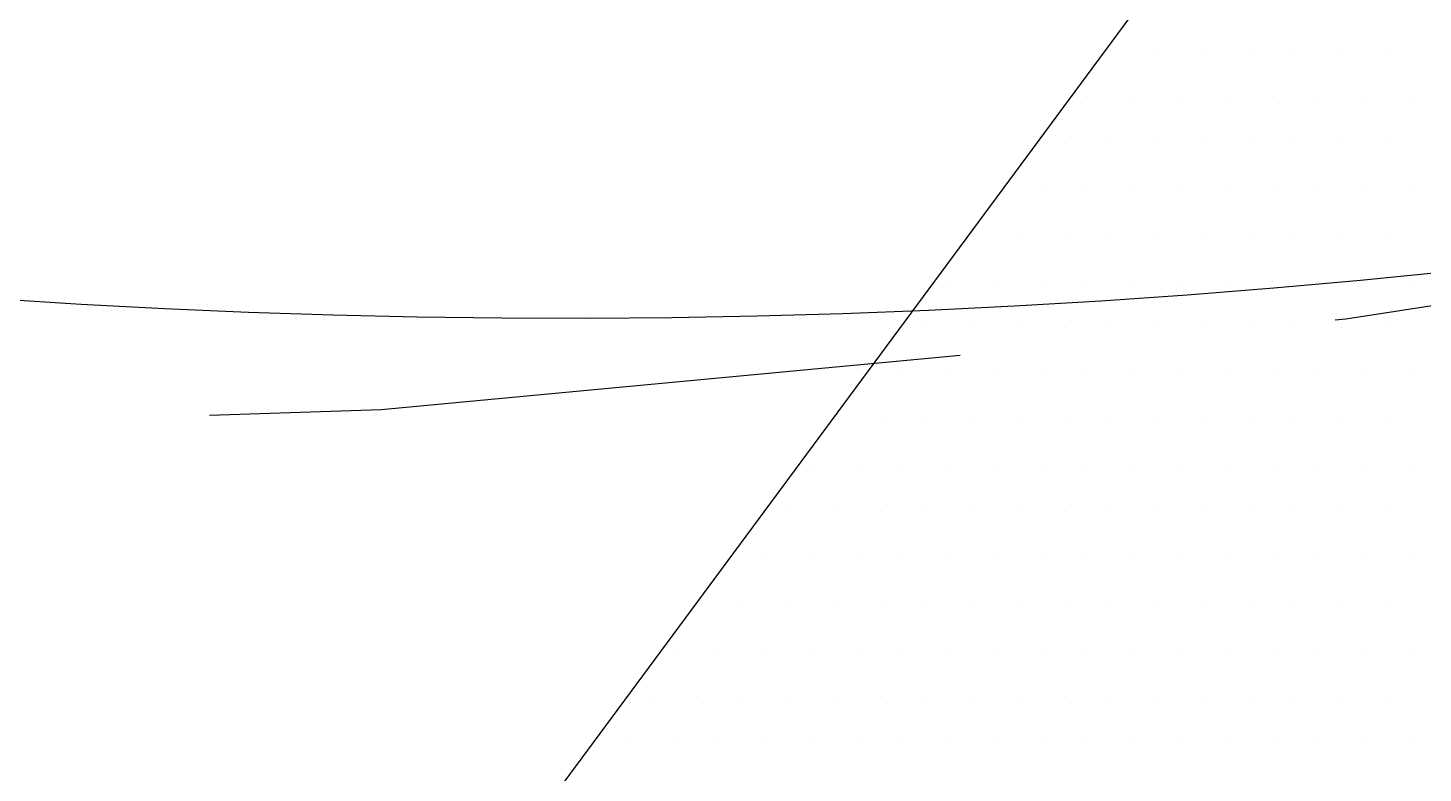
# Paper-space layout 'TOP_A1_00200_01-01-2017_MODELE' of a CAD drawing. Header units: millimetres. Extents: x -52 to 293, y -3 to 294.
# Drawn here: x 206.935 to 208.602, y 123.315 to 124.205 of the extents above; entities that cross this region are included whole.
import ezdxf

# ---------------------------------------------------------------- set-up
doc = ezdxf.new("R2010")
doc.units = ezdxf.units.MM
doc.header["$LTSCALE"] = 2
doc.linetypes.add('CACHEX2', pattern=[0.75, 0.5, -0.25])
for name, color, linetype in [('CALQUE_7', 4, 'Continuous'), ('CARTOUCHE', 7, 'Continuous'), ('rosace', 7, 'Continuous')]:
    doc.layers.add(name, color=color, linetype=linetype)

# ---------------------------------------------------------------- blocks, each defined once
blk = doc.blocks.new('A$C715108E3')
at = {"layer": 'CALQUE_7', "color": 131}
for p, q in [((-6.73, -23.5138), (-6.73, -23.5138)), ((-6.7175, -23.5138), (-6.7175, -23.5138)), ((-6.6262, -23.5138), (-6.6262, -23.5138)), ((-6.5343, -23.5138), (-6.5343, -23.5138)), ((-6.4423, -23.5138), (-6.4423, -23.5138)), ((-6.3511, -23.5138), (-6.3511, -23.5138)), ((-6.259, -23.5138), (-6.259, -23.5138)), ((-6.1674, -23.5138), (-6.1674, -23.5138)), ((-6.7979, -23.6054), (-6.7979, -23.6054)), ((-6.7637, -23.6054), (-6.7637, -23.6054)), ((-6.6719, -23.6054), (-6.6719, -23.6054)), ((-6.5799, -23.6054), (-6.5799, -23.6054)), ((-6.4886, -23.6054), (-6.4886, -23.6054)), ((-6.3966, -23.6054), (-6.3966, -23.6054)), ((-6.3046, -23.6054), (-6.3046, -23.6054)), ((-6.2133, -23.6054), (-6.2133, -23.6054)), ((-6.1213, -23.6054), (-6.1213, -23.6054)), ((-6.8661, -23.6976), (-6.8661, -23.6976)), ((-6.8095, -23.6976), (-6.8095, -23.6976)), ((-6.7175, -23.6976), (-6.7175, -23.6976)), ((-6.6262, -23.6976), (-6.6262, -23.6976)), ((-6.5343, -23.6976), (-6.5343, -23.6976)), ((-6.4423, -23.6976), (-6.4423, -23.6976)), ((-6.3511, -23.6976), (-6.3511, -23.6976)), ((-6.259, -23.6976), (-6.259, -23.6976)), ((-6.1674, -23.6976), (-6.1674, -23.6976)), ((-6.9339, -23.7891), (-6.9339, -23.7891)), ((-6.8552, -23.7891), (-6.8552, -23.7891)), ((-6.7637, -23.7891), (-6.7637, -23.7891)), ((-6.6719, -23.7891), (-6.6719, -23.7891)), ((-6.5799, -23.7891), (-6.5799, -23.7891)), ((-6.4886, -23.7891), (-6.4886, -23.7891)), ((-6.3966, -23.7891), (-6.3966, -23.7891)), ((-6.3046, -23.7891), (-6.3046, -23.7891)), ((-6.2133, -23.7891), (-6.2133, -23.7891)), ((-6.1213, -23.7891), (-6.1213, -23.7891)), ((-7.0019, -23.8804), (-7.0019, -23.8804)), ((-6.9924, -23.8804), (-6.9924, -23.8804)), ((-6.9013, -23.8804), (-6.9013, -23.8804)), ((-6.8095, -23.8804), (-6.8095, -23.8804)), ((-6.7175, -23.8804), (-6.7175, -23.8804)), ((-6.6262, -23.8804), (-6.6262, -23.8804)), ((-6.5343, -23.8804), (-6.5343, -23.8804)), ((-6.4423, -23.8804), (-6.4423, -23.8804)), ((-6.3511, -23.8804), (-6.3511, -23.8804)), ((-6.259, -23.8804), (-6.259, -23.8804)), ((-6.1674, -23.8804), (-6.1674, -23.8804)), ((-7.07, -23.973), (-7.07, -23.973)), ((-7.0389, -23.973), (-7.0389, -23.973)), ((-6.947, -23.973), (-6.947, -23.973)), ((-6.8552, -23.973), (-6.8552, -23.973)), ((-6.7637, -23.973), (-6.7637, -23.973)), ((-6.6719, -23.973), (-6.6719, -23.973)), ((-6.5799, -23.973), (-6.5799, -23.973)), ((-6.4886, -23.973), (-6.4886, -23.973)), ((-6.3966, -23.973), (-6.3966, -23.973)), ((-6.3046, -23.973), (-6.3046, -23.973)), ((-6.2133, -23.973), (-6.2133, -23.973)), ((-6.1213, -23.973), (-6.1213, -23.973)), ((-7.1371, -24.0642), (-7.1371, -24.0642)), ((-7.0846, -24.0642), (-7.0846, -24.0642)), ((-6.9924, -24.0642), (-6.9924, -24.0642)), ((-6.9013, -24.0642), (-6.9013, -24.0642)), ((-6.8095, -24.0642), (-6.8095, -24.0642)), ((-6.7175, -24.0642), (-6.7175, -24.0642)), ((-6.6262, -24.0642), (-6.6262, -24.0642)), ((-6.5343, -24.0642), (-6.5343, -24.0642)), ((-6.4423, -24.0642), (-6.4423, -24.0642)), ((-6.3511, -24.0642), (-6.3511, -24.0642)), ((-6.259, -24.0642), (-6.259, -24.0642)), ((-6.1674, -24.0642), (-6.1674, -24.0642)), ((-7.2053, -24.1555), (-7.2053, -24.1555)), ((-7.1307, -24.1555), (-7.1307, -24.1555)), ((-7.0389, -24.1555), (-7.0389, -24.1555)), ((-6.947, -24.1555), (-6.947, -24.1555)), ((-6.8552, -24.1555), (-6.8552, -24.1555)), ((-6.7637, -24.1555), (-6.7637, -24.1555)), ((-6.6719, -24.1555), (-6.6719, -24.1555)), ((-6.5799, -24.1555), (-6.5799, -24.1555)), ((-6.4886, -24.1555), (-6.4886, -24.1555)), ((-6.3966, -24.1555), (-6.3966, -24.1555)), ((-6.3046, -24.1555), (-6.3046, -24.1555)), ((-6.2133, -24.1555), (-6.2133, -24.1555)), ((-6.1213, -24.1555), (-6.1213, -24.1555)), ((-7.2731, -24.2481), (-7.2731, -24.2481)), ((-7.2683, -24.2481), (-7.2683, -24.2481)), ((-7.1764, -24.2481), (-7.1764, -24.2481)), ((-7.0846, -24.2481), (-7.0846, -24.2481)), ((-6.9924, -24.2481), (-6.9924, -24.2481)), ((-6.9013, -24.2481), (-6.9013, -24.2481)), ((-6.8095, -24.2481), (-6.8095, -24.2481)), ((-6.7175, -24.2481), (-6.7175, -24.2481)), ((-6.6262, -24.2481), (-6.6262, -24.2481)), ((-6.5343, -24.2481), (-6.5343, -24.2481)), ((-6.4423, -24.2481), (-6.4423, -24.2481)), ((-6.3511, -24.2481), (-6.3511, -24.2481)), ((-6.259, -24.2481), (-6.259, -24.2481)), ((-6.1674, -24.2481), (-6.1674, -24.2481)), ((-7.3412, -24.3394), (-7.3412, -24.3394)), ((-7.314, -24.3394), (-7.314, -24.3394)), ((-7.2222, -24.3394), (-7.2222, -24.3394)), ((-7.1307, -24.3394), (-7.1307, -24.3394)), ((-7.0389, -24.3394), (-7.0389, -24.3394)), ((-6.947, -24.3394), (-6.947, -24.3394)), ((-6.8552, -24.3394), (-6.8552, -24.3394)), ((-6.7637, -24.3394), (-6.7637, -24.3394)), ((-6.6719, -24.3394), (-6.6719, -24.3394)), ((-6.5799, -24.3394), (-6.5799, -24.3394)), ((-6.4886, -24.3394), (-6.4886, -24.3394)), ((-6.3966, -24.3394), (-6.3966, -24.3394)), ((-6.3046, -24.3394), (-6.3046, -24.3394)), ((-6.2133, -24.3394), (-6.2133, -24.3394)), ((-6.1213, -24.3394), (-6.1213, -24.3394)), ((-7.4092, -24.4306), (-7.4092, -24.4306)), ((-7.3597, -24.4306), (-7.3597, -24.4306)), ((-7.2683, -24.4306), (-7.2683, -24.4306)), ((-7.1764, -24.4306), (-7.1764, -24.4306)), ((-7.0846, -24.4306), (-7.0846, -24.4306)), ((-6.9924, -24.4306), (-6.9924, -24.4306)), ((-6.9013, -24.4306), (-6.9013, -24.4306)), ((-6.8095, -24.4306), (-6.8095, -24.4306)), ((-6.7175, -24.4306), (-6.7175, -24.4306)), ((-6.6262, -24.4306), (-6.6262, -24.4306)), ((-6.5343, -24.4306), (-6.5343, -24.4306)), ((-6.4423, -24.4306), (-6.4423, -24.4306)), ((-6.3511, -24.4306), (-6.3511, -24.4306)), ((-6.259, -24.4306), (-6.259, -24.4306)), ((-6.1674, -24.4306), (-6.1674, -24.4306)), ((-7.4772, -24.5232), (-7.4772, -24.5232)), ((-7.4058, -24.5232), (-7.4058, -24.5232)), ((-7.314, -24.5232), (-7.314, -24.5232)), ((-7.2222, -24.5232), (-7.2222, -24.5232)), ((-7.1307, -24.5232), (-7.1307, -24.5232)), ((-7.0389, -24.5232), (-7.0389, -24.5232)), ((-6.947, -24.5232), (-6.947, -24.5232)), ((-6.8552, -24.5232), (-6.8552, -24.5232)), ((-6.7637, -24.5232), (-6.7637, -24.5232)), ((-6.6719, -24.5232), (-6.6719, -24.5232)), ((-6.5799, -24.5232), (-6.5799, -24.5232)), ((-6.4886, -24.5232), (-6.4886, -24.5232)), ((-6.3966, -24.5232), (-6.3966, -24.5232)), ((-6.3046, -24.5232), (-6.3046, -24.5232)), ((-6.2133, -24.5232), (-6.2133, -24.5232)), ((-6.1213, -24.5232), (-6.1213, -24.5232)), ((-7.5449, -24.6147), (-7.5449, -24.6147)), ((-7.5434, -24.6147), (-7.5434, -24.6147)), ((-7.4515, -24.6147), (-7.4515, -24.6147)), ((-7.3597, -24.6147), (-7.3597, -24.6147)), ((-7.2683, -24.6147), (-7.2683, -24.6147)), ((-7.1764, -24.6147), (-7.1764, -24.6147)), ((-7.0846, -24.6147), (-7.0846, -24.6147)), ((-6.9924, -24.6147), (-6.9924, -24.6147)), ((-6.9013, -24.6147), (-6.9013, -24.6147)), ((-6.8095, -24.6147), (-6.8095, -24.6147)), ((-6.7175, -24.6147), (-6.7175, -24.6147)), ((-6.6262, -24.6147), (-6.6262, -24.6147)), ((-6.5343, -24.6147), (-6.5343, -24.6147)), ((-6.4423, -24.6147), (-6.4423, -24.6147)), ((-6.3511, -24.6147), (-6.3511, -24.6147)), ((-6.259, -24.6147), (-6.259, -24.6147)), ((-6.1674, -24.6147), (-6.1674, -24.6147)), ((-7.6131, -24.7059), (-7.6131, -24.7059)), ((-7.5891, -24.7059), (-7.5891, -24.7059)), ((-7.4973, -24.7059), (-7.4973, -24.7059)), ((-7.4058, -24.7059), (-7.4058, -24.7059)), ((-7.314, -24.7059), (-7.314, -24.7059)), ((-7.2222, -24.7059), (-7.2222, -24.7059)), ((-7.1307, -24.7059), (-7.1307, -24.7059)), ((-7.0389, -24.7059), (-7.0389, -24.7059)), ((-6.947, -24.7059), (-6.947, -24.7059)), ((-6.8552, -24.7059), (-6.8552, -24.7059)), ((-6.7637, -24.7059), (-6.7637, -24.7059)), ((-6.6719, -24.7059), (-6.6719, -24.7059)), ((-6.5799, -24.7059), (-6.5799, -24.7059)), ((-6.4886, -24.7059), (-6.4886, -24.7059)), ((-6.3966, -24.7059), (-6.3966, -24.7059)), ((-6.3046, -24.7059), (-6.3046, -24.7059)), ((-6.2133, -24.7059), (-6.2133, -24.7059)), ((-6.1213, -24.7059), (-6.1213, -24.7059)), ((-7.6809, -24.7985), (-7.6809, -24.7985)), ((-7.635, -24.7985), (-7.635, -24.7985)), ((-7.5434, -24.7985), (-7.5434, -24.7985)), ((-7.4515, -24.7985), (-7.4515, -24.7985)), ((-7.3597, -24.7985), (-7.3597, -24.7985)), ((-7.2683, -24.7985), (-7.2683, -24.7985)), ((-7.1764, -24.7985), (-7.1764, -24.7985)), ((-7.0846, -24.7985), (-7.0846, -24.7985)), ((-6.9924, -24.7985), (-6.9924, -24.7985)), ((-6.9013, -24.7985), (-6.9013, -24.7985)), ((-6.8095, -24.7985), (-6.8095, -24.7985)), ((-6.7175, -24.7985), (-6.7175, -24.7985)), ((-6.6262, -24.7985), (-6.6262, -24.7985)), ((-6.5343, -24.7985), (-6.5343, -24.7985)), ((-6.4423, -24.7985), (-6.4423, -24.7985)), ((-6.3511, -24.7985), (-6.3511, -24.7985)), ((-6.259, -24.7985), (-6.259, -24.7985)), ((-6.1674, -24.7985), (-6.1674, -24.7985)), ((-7.7486, -24.8898), (-7.7486, -24.8898)), ((-7.6809, -24.8898), (-7.6809, -24.8898)), ((-7.5891, -24.8898), (-7.5891, -24.8898)), ((-7.4973, -24.8898), (-7.4973, -24.8898)), ((-7.4058, -24.8898), (-7.4058, -24.8898)), ((-7.314, -24.8898), (-7.314, -24.8898)), ((-7.2222, -24.8898), (-7.2222, -24.8898)), ((-7.1307, -24.8898), (-7.1307, -24.8898)), ((-7.0389, -24.8898), (-7.0389, -24.8898)), ((-6.947, -24.8898), (-6.947, -24.8898)), ((-6.8552, -24.8898), (-6.8552, -24.8898)), ((-6.7637, -24.8898), (-6.7637, -24.8898)), ((-6.6719, -24.8898), (-6.6719, -24.8898)), ((-6.5799, -24.8898), (-6.5799, -24.8898)), ((-6.4886, -24.8898), (-6.4886, -24.8898)), ((-6.3966, -24.8898), (-6.3966, -24.8898)), ((-6.3046, -24.8898), (-6.3046, -24.8898)), ((-6.2133, -24.8898), (-6.2133, -24.8898)), ((-6.1213, -24.8898), (-6.1213, -24.8898))]:
    blk.add_line(p, q, dxfattribs=at)
blk.add_lwpolyline([(-5.0186, -17.1537), (-4.9784, -19.1278), (-5.3896, -19.2331), (-4.7123, -20.7884), (-8.4641, -25.8566), (-8.5996, -26.1134), (-8.0987, -26.1134), (-7.2053, -26.0731), (-6.6093, -26.0457), (-6.203, -25.613), (-3.9696, -22.5417), (-2.7917, -25.1531), (-2.6026, -25.1257), (-1.9525, -24.8418), (-1.3029, -24.5438), (-2.3854, -21.8923), (1.9656, -22.2806), (2.6017, -21.6183), (3.2786, -20.7927), (-3.3817, -20.0761), (-4.3053, -16.8895)], dxfattribs=at)
blk = doc.blocks.new('A$C581E6685')
at = {"layer": 'rosace', "color": 32, "linetype": 'CACHEX2', "ltscale": 1.5}
blk.add_ellipse((-38.0538, 23.8138), major_axis=(-19.0311, -3.534), ratio=0.590567, dxfattribs=at)
at = {"layer": 'rosace', "color": 32}
blk.add_ellipse((-37.6144, 23.8499), major_axis=(-13.5768, -4.2839), ratio=0.791971, dxfattribs=at)
at = {"layer": 'CARTOUCHE'}
blk.add_blockref('A$C715108E3', (-31.6739, 36.3189), dxfattribs=at)

psp = doc.layouts.new('TOP_A1_00200_01-01-2017_MODELE')

# ---------------------------------------------------------------- linework, layer by layer
at = {"layer": 'CARTOUCHE'}
psp.add_rational_spline([(193.9931, 140.7359), (193.9931, 129.8447), (193.9931, 118.9535), (193.9931, 115.1135), (197.8331, 115.1135), (243.3724, 115.1135), (288.9116, 115.1135), (292.7516, 115.1135), (292.7516, 118.9535), (292.7516, 129.8447), (292.7516, 140.7359), (292.7516, 144.5759), (288.9116, 144.5759), (243.3724, 144.5759), (197.8331, 144.5759), (193.9931, 144.5759), (193.9931, 140.7359)], [1, 1, 1, 0.707106781187, 1, 1, 1, 0.707106781187, 1, 1, 1, 0.707106781187, 1, 1, 1, 0.707106781187, 1], degree=2, knots=[0, 0, 0, 1, 1, 2.570796, 2.570796, 3.570796, 3.570796, 5.141593, 5.141593, 6.141593, 6.141593, 7.712389, 7.712389, 8.712389, 8.712389, 10.283185, 10.283185, 10.283185], dxfattribs=at)

# ---------------------------------------------------------------- block references
at = {"layer": 'CARTOUCHE', "xscale": 0.6, "yscale": 0.6, "zscale": 0.6}
psp.add_blockref('A$C581E6685', (231.2638, 116.4941), dxfattribs=at)

doc.saveas('drawing.dxf')
